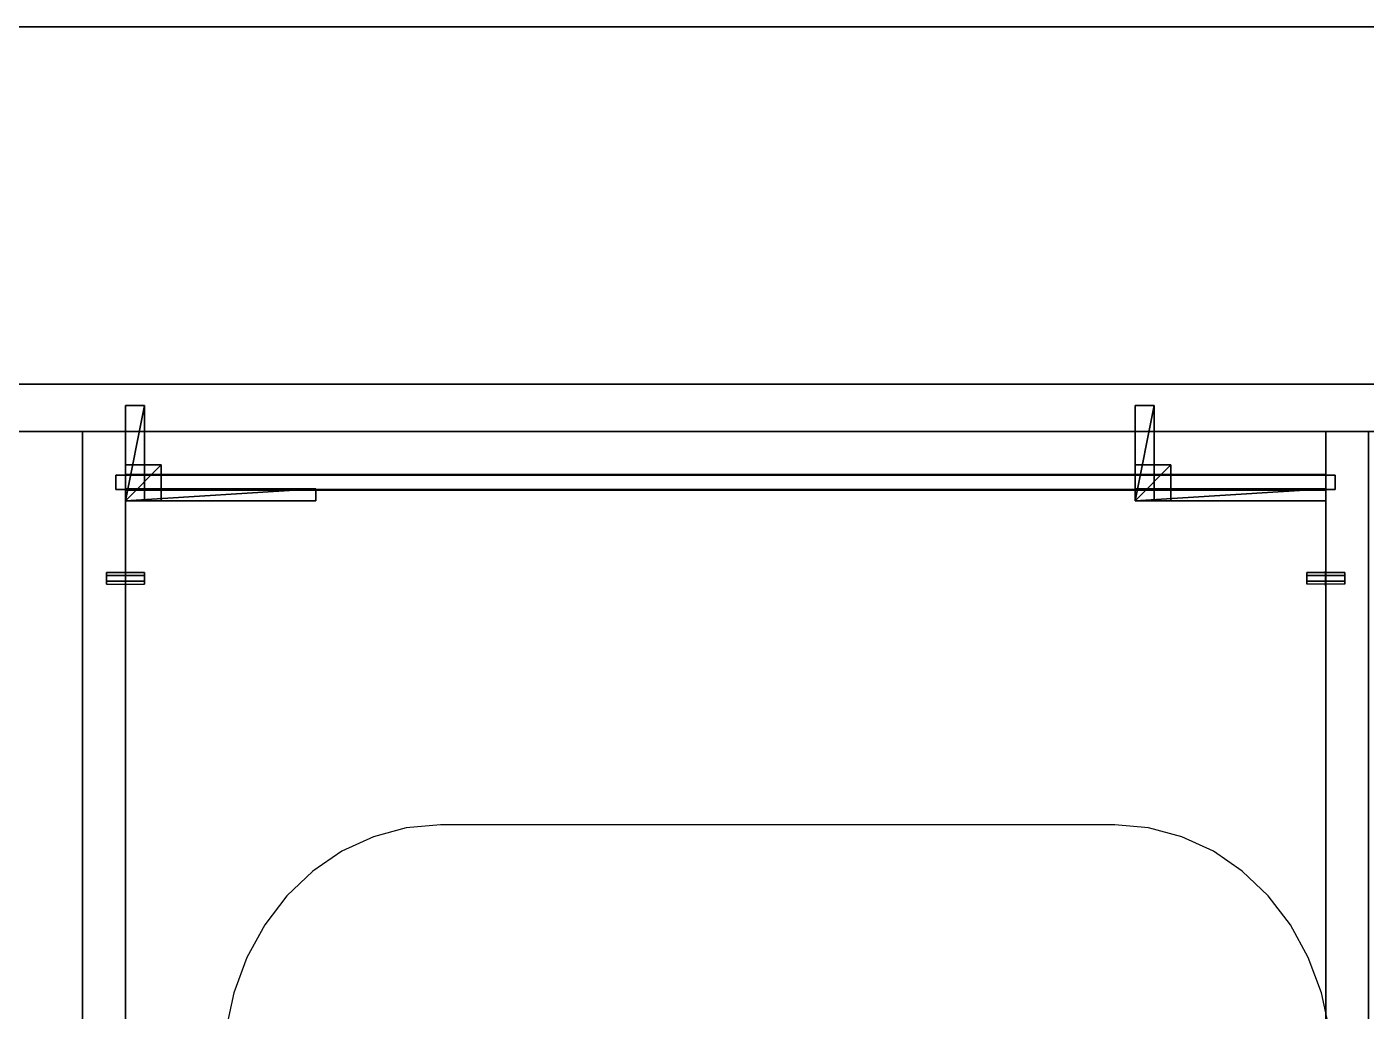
# Model space of a CAD drawing. Extents: x 0 to 4068, y -4475 to 0.
# Drawn here: x 1034 to 1596, y -413 to 0 of the extents above; entities that cross this region are included whole.
import ezdxf

# ---------------------------------------------------------------- set-up
doc = ezdxf.new("R2010")
doc.units = 0
for name, color, linetype in [('LAYER0', 7, 'CONTINUOUS'), ('LAYER786', 7, 'CONTINUOUS'), ('LAYER787', 2, 'CONTINUOUS'), ('LAYER788', 7, 'CONTINUOUS'), ('LAYER789', 253, 'CONTINUOUS'), ('LAYER790', 253, 'CONTINUOUS'), ('LAYER791', 253, 'CONTINUOUS'), ('LAYER792', 253, 'CONTINUOUS'), ('LAYER793', 253, 'CONTINUOUS'), ('LAYER794', 253, 'CONTINUOUS'), ('LAYER795', 7, 'CONTINUOUS'), ('LAYER796', 2, 'CONTINUOUS'), ('LAYER797', 7, 'CONTINUOUS'), ('LAYER798', 253, 'CONTINUOUS'), ('LAYER799', 253, 'CONTINUOUS'), ('LAYER800', 253, 'CONTINUOUS'), ('LAYER801', 253, 'CONTINUOUS'), ('LAYER802', 253, 'CONTINUOUS'), ('LAYER803', 253, 'CONTINUOUS'), ('LAYER804', 253, 'CONTINUOUS'), ('LAYER805', 7, 'CONTINUOUS'), ('LAYER807', 7, 'CONTINUOUS'), ('LAYER808', 7, 'CONTINUOUS'), ('LAYER814', 7, 'CONTINUOUS'), ('LAYER816', 254, 'CONTINUOUS'), ('LAYER818', 254, 'CONTINUOUS'), ('LAYER821', 19, 'CONTINUOUS'), ('LAYER822', 19, 'CONTINUOUS'), ('LAYER823', 19, 'CONTINUOUS')]:
    doc.layers.add(name, color=color, linetype=linetype)

msp = doc.modelspace()

# ---------------------------------------------------------------- linework, layer by layer
at = {"layer": 'LAYER0', "invisible_edges": 1}
for points in [[(4068, 0), (0, -4475), (0, 0), (4068, 0)], [(0, 0, 5), (4068, 0), (0, 0), (0, 0, 5)], [(4068, 0), (0, 0, 5), (4068, 0, 5), (4068, 0)], [(4068, -4475, 5), (0, 0, 5), (0, -4475, 5), (4068, -4475, 5)], [(0, 0, 5), (4068, -4475, 5), (4068, 0, 5), (0, 0, 5)], [(0, -4475), (4068, 0), (4068, -4475), (0, -4475)]]:
    msp.add_3dface(points, dxfattribs=at)
at = {"layer": 'LAYER786'}
for points, invisible_edges in [([(2303, 0, 5), (383, -150, 5), (233, 0, 5), (2303, 0, 5)], 1), ([(2303, 0, 2415), (2029, 0, 2196), (233, 0, 2415), (2303, 0, 2415)], 3), ([(891, 0, 2196), (233, 0, 2415), (2029, 0, 2196), (891, 0, 2196)], 3), ([(233, 0, 5), (891, 0, 1102), (2303, 0, 5), (233, 0, 5)], 3), ([(383, -150, 2415), (2303, 0, 2415), (233, 0, 2415), (383, -150, 2415)], 1), ([(383, -150, 5), (2303, 0, 5), (2153, -150, 5), (383, -150, 5)], 1), ([(2303, 0, 2415), (383, -150, 2415), (2153, -150, 2415), (2303, 0, 2415)], 1), ([(2029, 0, 1102), (2303, 0, 5), (891, 0, 1102), (2029, 0, 1102)], 3), ([(383, -150, 2415), (891, -150, 2196), (2153, -150, 2415), (383, -150, 2415)], 3), ([(891, -150, 1102), (383, -150, 5), (2029, -150, 1102), (891, -150, 1102)], 3), ([(2153, -150, 5), (2029, -150, 1102), (383, -150, 5), (2153, -150, 5)], 3), ([(2029, -150, 2196), (2153, -150, 2415), (891, -150, 2196), (2029, -150, 2196)], 3)]:
    msp.add_3dface(points, dxfattribs=dict(at, invisible_edges=invisible_edges))
at = {"layer": 'LAYER787'}
for points in [[(1579, -199, 832), (1579, -194, 832), (1499, -199, 832), (1579, -199, 832)], [(1499, -199, 832), (1579, -194, 832), (1499, -194, 832), (1499, -199, 832)], [(1499, -199, 832), (1499, -194, 832), (1499, -199, 809), (1499, -199, 832)], [(1499, -199, 809), (1499, -194, 832), (1499, -194, 809), (1499, -199, 809)], [(1579, -199, 809), (1499, -199, 809), (1579, -194, 809), (1579, -199, 809)], [(1579, -194, 809), (1499, -199, 809), (1499, -194, 809), (1579, -194, 809)], [(1579, -194, 809), (1499, -194, 809), (1579, -194, 832), (1579, -194, 809)], [(1579, -194, 832), (1499, -194, 809), (1499, -194, 832), (1579, -194, 832)], [(1579, -199, 809), (1579, -194, 809), (1579, -199, 832), (1579, -199, 809)], [(1579, -199, 832), (1579, -194, 809), (1579, -194, 832), (1579, -199, 832)], [(1579, -199, 832), (1499, -199, 832), (1579, -199, 809), (1579, -199, 832)], [(1579, -199, 809), (1499, -199, 832), (1499, -199, 809), (1579, -199, 809)]]:
    msp.add_3dface(points, dxfattribs=at)
at = {"layer": 'LAYER788', "invisible_edges": 1}
for points in [[(1499, -194, 832), (1579, -199, 832), (1579, -194, 832), (1499, -194, 832)], [(1579, -199, 832), (1499, -194, 832), (1499, -199, 832), (1579, -199, 832)], [(1499, -199, 809), (1579, -194, 809), (1579, -199, 809), (1499, -199, 809)], [(1579, -194, 809), (1499, -199, 809), (1499, -194, 809), (1579, -194, 809)], [(1499, -194, 832), (1499, -199, 809), (1499, -199, 832), (1499, -194, 832)], [(1499, -199, 809), (1499, -194, 832), (1499, -194, 809), (1499, -199, 809)], [(1579, -194, 809), (1499, -194, 832), (1579, -194, 832), (1579, -194, 809)], [(1499, -194, 832), (1579, -194, 809), (1499, -194, 809), (1499, -194, 832)], [(1579, -194, 809), (1579, -199, 832), (1579, -199, 809), (1579, -194, 809)], [(1579, -199, 832), (1579, -194, 809), (1579, -194, 832), (1579, -199, 832)], [(1499, -199, 809), (1579, -199, 832), (1499, -199, 832), (1499, -199, 809)], [(1579, -199, 832), (1499, -199, 809), (1579, -199, 809), (1579, -199, 832)]]:
    msp.add_3dface(points, dxfattribs=at)
at = {"layer": 'LAYER789'}
for points in [[(1514, -199, 832), (1514, -184, 832), (1499, -199, 832), (1514, -199, 832)], [(1499, -199, 832), (1514, -184, 832), (1499, -184, 832), (1499, -199, 832)], [(1499, -199, 832), (1499, -184, 832), (1499, -199, 817), (1499, -199, 832)], [(1499, -199, 817), (1499, -184, 832), (1499, -184, 817), (1499, -199, 817)], [(1514, -199, 817), (1499, -199, 817), (1514, -184, 817), (1514, -199, 817)], [(1514, -184, 817), (1499, -199, 817), (1499, -184, 817), (1514, -184, 817)], [(1514, -184, 817), (1499, -184, 817), (1514, -184, 832), (1514, -184, 817)], [(1514, -184, 832), (1499, -184, 817), (1499, -184, 832), (1514, -184, 832)], [(1514, -199, 817), (1514, -184, 817), (1514, -199, 832), (1514, -199, 817)], [(1514, -199, 832), (1514, -184, 817), (1514, -184, 832), (1514, -199, 832)], [(1514, -199, 832), (1499, -199, 832), (1514, -199, 817), (1514, -199, 832)], [(1514, -199, 817), (1499, -199, 832), (1499, -199, 817), (1514, -199, 817)]]:
    msp.add_3dface(points, dxfattribs=at)
at = {"layer": 'LAYER790'}
for points in [[(1514, -199, 832), (1514, -184, 832), (1499, -199, 832), (1514, -199, 832)], [(1499, -199, 832), (1514, -184, 832), (1499, -184, 832), (1499, -199, 832)], [(1499, -199, 832), (1499, -184, 832), (1499, -199, 817), (1499, -199, 832)], [(1499, -199, 817), (1499, -184, 832), (1499, -184, 817), (1499, -199, 817)], [(1514, -199, 817), (1499, -199, 817), (1514, -184, 817), (1514, -199, 817)], [(1514, -184, 817), (1499, -199, 817), (1499, -184, 817), (1514, -184, 817)], [(1514, -184, 817), (1499, -184, 817), (1514, -184, 832), (1514, -184, 817)], [(1514, -184, 832), (1499, -184, 817), (1499, -184, 832), (1514, -184, 832)], [(1514, -199, 817), (1514, -184, 817), (1514, -199, 832), (1514, -199, 817)], [(1514, -199, 832), (1514, -184, 817), (1514, -184, 832), (1514, -199, 832)], [(1514, -199, 832), (1499, -199, 832), (1514, -199, 817), (1514, -199, 832)], [(1514, -199, 817), (1499, -199, 832), (1499, -199, 817), (1514, -199, 817)]]:
    msp.add_3dface(points, dxfattribs=at)
at = {"layer": 'LAYER791'}
for points in [[(1514, -199, 832), (1514, -184, 832), (1499, -199, 832), (1514, -199, 832)], [(1499, -199, 832), (1514, -184, 832), (1499, -184, 832), (1499, -199, 832)], [(1499, -199, 832), (1499, -184, 832), (1499, -199, 817), (1499, -199, 832)], [(1499, -199, 817), (1499, -184, 832), (1499, -184, 817), (1499, -199, 817)], [(1514, -199, 817), (1499, -199, 817), (1514, -184, 817), (1514, -199, 817)], [(1514, -184, 817), (1499, -199, 817), (1499, -184, 817), (1514, -184, 817)], [(1514, -184, 817), (1499, -184, 817), (1514, -184, 832), (1514, -184, 817)], [(1514, -184, 832), (1499, -184, 817), (1499, -184, 832), (1514, -184, 832)], [(1514, -199, 817), (1514, -184, 817), (1514, -199, 832), (1514, -199, 817)], [(1514, -199, 832), (1514, -184, 817), (1514, -184, 832), (1514, -199, 832)], [(1514, -199, 832), (1499, -199, 832), (1514, -199, 817), (1514, -199, 832)], [(1514, -199, 817), (1499, -199, 832), (1499, -199, 817), (1514, -199, 817)]]:
    msp.add_3dface(points, dxfattribs=at)
at = {"layer": 'LAYER792'}
for points in [[(1514, -199, 832), (1514, -184, 832), (1499, -199, 832), (1514, -199, 832)], [(1499, -199, 832), (1514, -184, 832), (1499, -184, 832), (1499, -199, 832)], [(1499, -199, 832), (1499, -184, 832), (1499, -199, 817), (1499, -199, 832)], [(1499, -199, 817), (1499, -184, 832), (1499, -184, 817), (1499, -199, 817)], [(1514, -199, 817), (1499, -199, 817), (1514, -184, 817), (1514, -199, 817)], [(1514, -184, 817), (1499, -199, 817), (1499, -184, 817), (1514, -184, 817)], [(1514, -184, 817), (1499, -184, 817), (1514, -184, 832), (1514, -184, 817)], [(1514, -184, 832), (1499, -184, 817), (1499, -184, 832), (1514, -184, 832)], [(1514, -199, 817), (1514, -184, 817), (1514, -199, 832), (1514, -199, 817)], [(1514, -199, 832), (1514, -184, 817), (1514, -184, 832), (1514, -199, 832)], [(1514, -199, 832), (1499, -199, 832), (1514, -199, 817), (1514, -199, 832)], [(1514, -199, 817), (1499, -199, 832), (1499, -199, 817), (1514, -199, 817)]]:
    msp.add_3dface(points, dxfattribs=at)
at = {"layer": 'LAYER793'}
for points in [[(1507, -199, 832), (1507, -159, 832), (1499, -199, 832), (1507, -199, 832)], [(1499, -199, 832), (1507, -159, 832), (1499, -159, 832), (1499, -199, 832)], [(1499, -199, 832), (1499, -159, 832), (1499, -199, 824), (1499, -199, 832)], [(1499, -199, 824), (1499, -159, 832), (1499, -159, 824), (1499, -199, 824)], [(1507, -199, 824), (1499, -199, 824), (1507, -159, 824), (1507, -199, 824)], [(1507, -159, 824), (1499, -199, 824), (1499, -159, 824), (1507, -159, 824)], [(1507, -159, 824), (1499, -159, 824), (1507, -159, 832), (1507, -159, 824)], [(1507, -159, 832), (1499, -159, 824), (1499, -159, 832), (1507, -159, 832)], [(1507, -199, 824), (1507, -159, 824), (1507, -199, 832), (1507, -199, 824)], [(1507, -199, 832), (1507, -159, 824), (1507, -159, 832), (1507, -199, 832)], [(1507, -199, 832), (1499, -199, 832), (1507, -199, 824), (1507, -199, 832)], [(1507, -199, 824), (1499, -199, 832), (1499, -199, 824), (1507, -199, 824)]]:
    msp.add_3dface(points, dxfattribs=at)
at = {"layer": 'LAYER794'}
for points in [[(1579, -199, 832), (1579, -194, 832), (1499, -199, 832), (1579, -199, 832)], [(1499, -199, 832), (1579, -194, 832), (1499, -194, 832), (1499, -199, 832)], [(1499, -199, 832), (1499, -194, 832), (1499, -199, 816), (1499, -199, 832)], [(1499, -199, 816), (1499, -194, 832), (1499, -194, 816), (1499, -199, 816)], [(1579, -199, 816), (1499, -199, 816), (1579, -194, 816), (1579, -199, 816)], [(1579, -194, 816), (1499, -199, 816), (1499, -194, 816), (1579, -194, 816)], [(1579, -194, 816), (1499, -194, 816), (1579, -194, 832), (1579, -194, 816)], [(1579, -194, 832), (1499, -194, 816), (1499, -194, 832), (1579, -194, 832)], [(1579, -199, 816), (1579, -194, 816), (1579, -199, 832), (1579, -199, 816)], [(1579, -199, 832), (1579, -194, 816), (1579, -194, 832), (1579, -199, 832)], [(1579, -199, 832), (1499, -199, 832), (1579, -199, 816), (1579, -199, 832)], [(1579, -199, 816), (1499, -199, 832), (1499, -199, 816), (1579, -199, 816)]]:
    msp.add_3dface(points, dxfattribs=at)
at = {"layer": 'LAYER795', "invisible_edges": 1}
for points in [[(1579, -170, 154), (1075, -783, 154), (1075, -170, 154), (1579, -170, 154)], [(1075, -783, 154), (1579, -170, 154), (1579, -783, 154), (1075, -783, 154)], [(1075, -170, 172), (1075, -783, 154), (1075, -783, 172), (1075, -170, 172)], [(1075, -783, 154), (1075, -170, 172), (1075, -170, 154), (1075, -783, 154)], [(1075, -170, 172), (1579, -170, 154), (1075, -170, 154), (1075, -170, 172)], [(1579, -170, 154), (1075, -170, 172), (1579, -170, 172), (1579, -170, 154)], [(1579, -783, 172), (1075, -170, 172), (1075, -783, 172), (1579, -783, 172)], [(1075, -170, 172), (1579, -783, 172), (1579, -170, 172), (1075, -170, 172)], [(1579, -170, 154), (1579, -783, 172), (1579, -783, 154), (1579, -170, 154)], [(1579, -783, 172), (1579, -170, 154), (1579, -170, 172), (1579, -783, 172)]]:
    msp.add_3dface(points, dxfattribs=at)
at = {"layer": 'LAYER796'}
for points in [[(1155, -199, 832), (1155, -194, 832), (1075, -199, 832), (1155, -199, 832)], [(1075, -199, 832), (1155, -194, 832), (1075, -194, 832), (1075, -199, 832)], [(1075, -199, 832), (1075, -194, 832), (1075, -199, 809), (1075, -199, 832)], [(1075, -199, 809), (1075, -194, 832), (1075, -194, 809), (1075, -199, 809)], [(1155, -199, 809), (1075, -199, 809), (1155, -194, 809), (1155, -199, 809)], [(1155, -194, 809), (1075, -199, 809), (1075, -194, 809), (1155, -194, 809)], [(1155, -194, 809), (1075, -194, 809), (1155, -194, 832), (1155, -194, 809)], [(1155, -194, 832), (1075, -194, 809), (1075, -194, 832), (1155, -194, 832)], [(1155, -199, 809), (1155, -194, 809), (1155, -199, 832), (1155, -199, 809)], [(1155, -199, 832), (1155, -194, 809), (1155, -194, 832), (1155, -199, 832)], [(1155, -199, 832), (1075, -199, 832), (1155, -199, 809), (1155, -199, 832)], [(1155, -199, 809), (1075, -199, 832), (1075, -199, 809), (1155, -199, 809)]]:
    msp.add_3dface(points, dxfattribs=at)
at = {"layer": 'LAYER797', "invisible_edges": 1}
for points in [[(1075, -194, 832), (1155, -199, 832), (1155, -194, 832), (1075, -194, 832)], [(1155, -199, 832), (1075, -194, 832), (1075, -199, 832), (1155, -199, 832)], [(1075, -199, 809), (1155, -194, 809), (1155, -199, 809), (1075, -199, 809)], [(1155, -194, 809), (1075, -199, 809), (1075, -194, 809), (1155, -194, 809)], [(1075, -194, 832), (1075, -199, 809), (1075, -199, 832), (1075, -194, 832)], [(1075, -199, 809), (1075, -194, 832), (1075, -194, 809), (1075, -199, 809)], [(1155, -194, 809), (1075, -194, 832), (1155, -194, 832), (1155, -194, 809)], [(1075, -194, 832), (1155, -194, 809), (1075, -194, 809), (1075, -194, 832)], [(1155, -194, 809), (1155, -199, 832), (1155, -199, 809), (1155, -194, 809)], [(1155, -199, 832), (1155, -194, 809), (1155, -194, 832), (1155, -199, 832)], [(1075, -199, 809), (1155, -199, 832), (1075, -199, 832), (1075, -199, 809)], [(1155, -199, 832), (1075, -199, 809), (1155, -199, 809), (1155, -199, 832)]]:
    msp.add_3dface(points, dxfattribs=at)
at = {"layer": 'LAYER798'}
for points in [[(1090, -199, 832), (1090, -184, 832), (1075, -199, 832), (1090, -199, 832)], [(1075, -199, 832), (1090, -184, 832), (1075, -184, 832), (1075, -199, 832)], [(1075, -199, 832), (1075, -184, 832), (1075, -199, 817), (1075, -199, 832)], [(1075, -199, 817), (1075, -184, 832), (1075, -184, 817), (1075, -199, 817)], [(1090, -199, 817), (1075, -199, 817), (1090, -184, 817), (1090, -199, 817)], [(1090, -184, 817), (1075, -199, 817), (1075, -184, 817), (1090, -184, 817)], [(1090, -184, 817), (1075, -184, 817), (1090, -184, 832), (1090, -184, 817)], [(1090, -184, 832), (1075, -184, 817), (1075, -184, 832), (1090, -184, 832)], [(1090, -199, 817), (1090, -184, 817), (1090, -199, 832), (1090, -199, 817)], [(1090, -199, 832), (1090, -184, 817), (1090, -184, 832), (1090, -199, 832)], [(1090, -199, 832), (1075, -199, 832), (1090, -199, 817), (1090, -199, 832)], [(1090, -199, 817), (1075, -199, 832), (1075, -199, 817), (1090, -199, 817)]]:
    msp.add_3dface(points, dxfattribs=at)
at = {"layer": 'LAYER799'}
for points in [[(1090, -199, 832), (1090, -184, 832), (1075, -199, 832), (1090, -199, 832)], [(1075, -199, 832), (1090, -184, 832), (1075, -184, 832), (1075, -199, 832)], [(1075, -199, 832), (1075, -184, 832), (1075, -199, 817), (1075, -199, 832)], [(1075, -199, 817), (1075, -184, 832), (1075, -184, 817), (1075, -199, 817)], [(1090, -199, 817), (1075, -199, 817), (1090, -184, 817), (1090, -199, 817)], [(1090, -184, 817), (1075, -199, 817), (1075, -184, 817), (1090, -184, 817)], [(1090, -184, 817), (1075, -184, 817), (1090, -184, 832), (1090, -184, 817)], [(1090, -184, 832), (1075, -184, 817), (1075, -184, 832), (1090, -184, 832)], [(1090, -199, 817), (1090, -184, 817), (1090, -199, 832), (1090, -199, 817)], [(1090, -199, 832), (1090, -184, 817), (1090, -184, 832), (1090, -199, 832)], [(1090, -199, 832), (1075, -199, 832), (1090, -199, 817), (1090, -199, 832)], [(1090, -199, 817), (1075, -199, 832), (1075, -199, 817), (1090, -199, 817)]]:
    msp.add_3dface(points, dxfattribs=at)
at = {"layer": 'LAYER800'}
for points in [[(1090, -199, 832), (1090, -184, 832), (1075, -199, 832), (1090, -199, 832)], [(1075, -199, 832), (1090, -184, 832), (1075, -184, 832), (1075, -199, 832)], [(1075, -199, 832), (1075, -184, 832), (1075, -199, 817), (1075, -199, 832)], [(1075, -199, 817), (1075, -184, 832), (1075, -184, 817), (1075, -199, 817)], [(1090, -199, 817), (1075, -199, 817), (1090, -184, 817), (1090, -199, 817)], [(1090, -184, 817), (1075, -199, 817), (1075, -184, 817), (1090, -184, 817)], [(1090, -184, 817), (1075, -184, 817), (1090, -184, 832), (1090, -184, 817)], [(1090, -184, 832), (1075, -184, 817), (1075, -184, 832), (1090, -184, 832)], [(1090, -199, 817), (1090, -184, 817), (1090, -199, 832), (1090, -199, 817)], [(1090, -199, 832), (1090, -184, 817), (1090, -184, 832), (1090, -199, 832)], [(1090, -199, 832), (1075, -199, 832), (1090, -199, 817), (1090, -199, 832)], [(1090, -199, 817), (1075, -199, 832), (1075, -199, 817), (1090, -199, 817)]]:
    msp.add_3dface(points, dxfattribs=at)
at = {"layer": 'LAYER801'}
for points in [[(1090, -199, 832), (1090, -184, 832), (1075, -199, 832), (1090, -199, 832)], [(1075, -199, 832), (1090, -184, 832), (1075, -184, 832), (1075, -199, 832)], [(1075, -199, 832), (1075, -184, 832), (1075, -199, 817), (1075, -199, 832)], [(1075, -199, 817), (1075, -184, 832), (1075, -184, 817), (1075, -199, 817)], [(1090, -199, 817), (1075, -199, 817), (1090, -184, 817), (1090, -199, 817)], [(1090, -184, 817), (1075, -199, 817), (1075, -184, 817), (1090, -184, 817)], [(1090, -184, 817), (1075, -184, 817), (1090, -184, 832), (1090, -184, 817)], [(1090, -184, 832), (1075, -184, 817), (1075, -184, 832), (1090, -184, 832)], [(1090, -199, 817), (1090, -184, 817), (1090, -199, 832), (1090, -199, 817)], [(1090, -199, 832), (1090, -184, 817), (1090, -184, 832), (1090, -199, 832)], [(1090, -199, 832), (1075, -199, 832), (1090, -199, 817), (1090, -199, 832)], [(1090, -199, 817), (1075, -199, 832), (1075, -199, 817), (1090, -199, 817)]]:
    msp.add_3dface(points, dxfattribs=at)
at = {"layer": 'LAYER802'}
for points in [[(1083, -199, 832), (1083, -159, 832), (1075, -199, 832), (1083, -199, 832)], [(1075, -199, 832), (1083, -159, 832), (1075, -159, 832), (1075, -199, 832)], [(1075, -199, 832), (1075, -159, 832), (1075, -199, 824), (1075, -199, 832)], [(1075, -199, 824), (1075, -159, 832), (1075, -159, 824), (1075, -199, 824)], [(1083, -199, 824), (1075, -199, 824), (1083, -159, 824), (1083, -199, 824)], [(1083, -159, 824), (1075, -199, 824), (1075, -159, 824), (1083, -159, 824)], [(1083, -159, 824), (1075, -159, 824), (1083, -159, 832), (1083, -159, 824)], [(1083, -159, 832), (1075, -159, 824), (1075, -159, 832), (1083, -159, 832)], [(1083, -199, 824), (1083, -159, 824), (1083, -199, 832), (1083, -199, 824)], [(1083, -199, 832), (1083, -159, 824), (1083, -159, 832), (1083, -199, 832)], [(1083, -199, 832), (1075, -199, 832), (1083, -199, 824), (1083, -199, 832)], [(1083, -199, 824), (1075, -199, 832), (1075, -199, 824), (1083, -199, 824)]]:
    msp.add_3dface(points, dxfattribs=at)
at = {"layer": 'LAYER803'}
for points in [[(1155, -199, 832), (1155, -194, 832), (1075, -199, 832), (1155, -199, 832)], [(1075, -199, 832), (1155, -194, 832), (1075, -194, 832), (1075, -199, 832)], [(1075, -199, 832), (1075, -194, 832), (1075, -199, 816), (1075, -199, 832)], [(1075, -199, 816), (1075, -194, 832), (1075, -194, 816), (1075, -199, 816)], [(1155, -199, 816), (1075, -199, 816), (1155, -194, 816), (1155, -199, 816)], [(1155, -194, 816), (1075, -199, 816), (1075, -194, 816), (1155, -194, 816)], [(1155, -194, 816), (1075, -194, 816), (1155, -194, 832), (1155, -194, 816)], [(1155, -194, 832), (1075, -194, 816), (1075, -194, 832), (1155, -194, 832)], [(1155, -199, 816), (1155, -194, 816), (1155, -199, 832), (1155, -199, 816)], [(1155, -199, 832), (1155, -194, 816), (1155, -194, 832), (1155, -199, 832)], [(1155, -199, 832), (1075, -199, 832), (1155, -199, 816), (1155, -199, 832)], [(1155, -199, 816), (1075, -199, 832), (1075, -199, 816), (1155, -199, 816)]]:
    msp.add_3dface(points, dxfattribs=at)
at = {"layer": 'LAYER804', "invisible_edges": 1}
for points in [[(1057, -170, 153), (1075, -783, 153), (1057, -783, 153), (1057, -170, 153)], [(1075, -783, 153), (1057, -170, 153), (1075, -170, 153), (1075, -783, 153)], [(1075, -170, 873), (1057, -783, 873), (1075, -783, 873), (1075, -170, 873)], [(1057, -783, 873), (1075, -170, 873), (1057, -170, 873), (1057, -783, 873)], [(1057, -170, 153), (1075, -170, 873), (1075, -170, 153), (1057, -170, 153)], [(1075, -170, 873), (1057, -170, 153), (1057, -170, 873), (1075, -170, 873)], [(1057, -783, 873), (1057, -170, 153), (1057, -783, 153), (1057, -783, 873)], [(1057, -170, 153), (1057, -783, 873), (1057, -170, 873), (1057, -170, 153)], [(1075, -170, 873), (1075, -783, 153), (1075, -170, 153), (1075, -170, 873)], [(1075, -783, 153), (1075, -170, 873), (1075, -783, 873), (1075, -783, 153)]]:
    msp.add_3dface(points, dxfattribs=at)
at = {"layer": 'LAYER805', "invisible_edges": 1}
for points in [[(1579, -170, 153), (1579, -783, 873), (1579, -170, 873), (1579, -170, 153)], [(1579, -783, 873), (1579, -170, 153), (1579, -783, 153), (1579, -783, 873)], [(1579, -170, 153), (1597, -783, 153), (1579, -783, 153), (1579, -170, 153)], [(1597, -783, 153), (1579, -170, 153), (1597, -170, 153), (1597, -783, 153)], [(1597, -170, 873), (1579, -783, 873), (1597, -783, 873), (1597, -170, 873)], [(1579, -783, 873), (1597, -170, 873), (1579, -170, 873), (1579, -783, 873)], [(1597, -170, 873), (1579, -170, 153), (1579, -170, 873), (1597, -170, 873)], [(1579, -170, 153), (1597, -170, 873), (1597, -170, 153), (1579, -170, 153)]]:
    msp.add_3dface(points, dxfattribs=at)
at = {"layer": 'LAYER807', "invisible_edges": 1}
for points in [[(1075, -170, 752.5), (1579, -170, 872.5), (1579, -170, 752.5), (1075, -170, 752.5)], [(1579, -170, 872.5), (1075, -170, 752.5), (1075, -170, 872.5), (1579, -170, 872.5)], [(1075, -188, 872.5), (1579, -170, 872.5), (1075, -170, 872.5), (1075, -188, 872.5)], [(1579, -170, 872.5), (1075, -188, 872.5), (1579, -188, 872.5), (1579, -170, 872.5)], [(1075, -170, 752.5), (1075, -188, 872.5), (1075, -170, 872.5), (1075, -170, 752.5)], [(1075, -188, 872.5), (1075, -170, 752.5), (1075, -188, 752.5), (1075, -188, 872.5)], [(1579, -188, 752.5), (1075, -170, 752.5), (1579, -170, 752.5), (1579, -188, 752.5)], [(1075, -170, 752.5), (1579, -188, 752.5), (1075, -188, 752.5), (1075, -170, 752.5)], [(1579, -188, 752.5), (1579, -170, 872.5), (1579, -188, 872.5), (1579, -188, 752.5)], [(1579, -170, 872.5), (1579, -188, 752.5), (1579, -170, 752.5), (1579, -170, 872.5)], [(1075, -188, 872.5), (1579, -188, 752.5), (1579, -188, 872.5), (1075, -188, 872.5)], [(1579, -188, 752.5), (1075, -188, 872.5), (1075, -188, 752.5), (1579, -188, 752.5)]]:
    msp.add_3dface(points, dxfattribs=at)
at = {"layer": 'LAYER808', "invisible_edges": 1}
for points in [[(1071, -188.3, 168), (1583, -188.3, 872.5), (1583, -188.3, 168), (1071, -188.3, 168)], [(1583, -188.3, 872.5), (1071, -188.3, 168), (1071, -188.3, 872.5), (1583, -188.3, 872.5)], [(1071, -194.3, 872.5), (1583, -188.3, 872.5), (1071, -188.3, 872.5), (1071, -194.3, 872.5)], [(1583, -188.3, 872.5), (1071, -194.3, 872.5), (1583, -194.3, 872.5), (1583, -188.3, 872.5)], [(1071, -188.3, 168), (1071, -194.3, 872.5), (1071, -188.3, 872.5), (1071, -188.3, 168)], [(1071, -194.3, 872.5), (1071, -188.3, 168), (1071, -194.3, 168), (1071, -194.3, 872.5)], [(1583, -194.3, 168), (1071, -188.3, 168), (1583, -188.3, 168), (1583, -194.3, 168)], [(1071, -188.3, 168), (1583, -194.3, 168), (1071, -194.3, 168), (1071, -188.3, 168)], [(1583, -194.3, 168), (1583, -188.3, 872.5), (1583, -194.3, 872.5), (1583, -194.3, 168)], [(1583, -188.3, 872.5), (1583, -194.3, 168), (1583, -188.3, 168), (1583, -188.3, 872.5)], [(1071, -194.3, 872.5), (1583, -194.3, 168), (1583, -194.3, 872.5), (1071, -194.3, 872.5)], [(1583, -194.3, 168), (1071, -194.3, 872.5), (1071, -194.3, 168), (1583, -194.3, 168)]]:
    msp.add_3dface(points, dxfattribs=at)
at = {"layer": 'LAYER814', "invisible_edges": 1}
for points in [[(1579, -194.6, 504), (1075, -763, 504), (1075, -194.6, 504), (1579, -194.6, 504)], [(1075, -763, 504), (1579, -194.6, 504), (1579, -763, 504), (1075, -763, 504)], [(1075, -194.6, 522), (1075, -763, 504), (1075, -763, 522), (1075, -194.6, 522)], [(1075, -763, 504), (1075, -194.6, 522), (1075, -194.6, 504), (1075, -763, 504)], [(1075, -194.6, 522), (1579, -194.6, 504), (1075, -194.6, 504), (1075, -194.6, 522)], [(1579, -194.6, 504), (1075, -194.6, 522), (1579, -194.6, 522), (1579, -194.6, 504)], [(1579, -763, 522), (1075, -194.6, 522), (1075, -763, 522), (1579, -763, 522)], [(1075, -194.6, 522), (1579, -763, 522), (1579, -194.6, 522), (1075, -194.6, 522)], [(1579, -194.6, 504), (1579, -763, 522), (1579, -763, 504), (1579, -194.6, 504)], [(1579, -763, 522), (1579, -194.6, 504), (1579, -194.6, 522), (1579, -763, 522)]]:
    msp.add_3dface(points, dxfattribs=at)
at = {"layer": 'LAYER816'}
for points in [[(1067, -234.1, 501.5), (1067, -229.1, 501.5), (1067, -230.35, 503.665), (1067, -232.85, 503.665)], [(1067, -234.1, 501.5), (1067, -232.85, 499.335), (1067, -230.35, 499.335), (1067, -229.1, 501.5)], [(1074.95, -228.6, 501.5), (1074.95, -234.6, 501.5), (1074.95, -233.1, 504.098), (1074.95, -230.1, 504.098)], [(1074.95, -228.6, 501.5), (1074.95, -234.6, 501.5), (1074.95, -233.1, 498.902), (1074.95, -230.1, 498.902)], [(1075.05, -228.6, 501.5), (1075.05, -234.6, 501.5), (1075.05, -233.1, 504.098), (1075.05, -230.1, 504.098)], [(1075.05, -228.6, 501.5), (1075.05, -234.6, 501.5), (1075.05, -233.1, 498.902), (1075.05, -230.1, 498.902)], [(1083, -234.1, 501.5), (1083, -229.1, 501.5), (1083, -230.35, 503.665), (1083, -232.85, 503.665)], [(1083, -234.1, 501.5), (1083, -232.85, 499.335), (1083, -230.35, 499.335), (1083, -229.1, 501.5)]]:
    msp.add_3dface(points, dxfattribs=at)
at = {"layer": 'LAYER818'}
for points in [[(1571, -234.1, 501.5), (1571, -229.1, 501.5), (1571, -230.35, 503.665), (1571, -232.85, 503.665)], [(1571, -234.1, 501.5), (1571, -232.85, 499.335), (1571, -230.35, 499.335), (1571, -229.1, 501.5)], [(1578.95, -228.6, 501.5), (1578.95, -234.6, 501.5), (1578.95, -233.1, 504.098), (1578.95, -230.1, 504.098)], [(1578.95, -228.6, 501.5), (1578.95, -234.6, 501.5), (1578.95, -233.1, 498.902), (1578.95, -230.1, 498.902)], [(1579.05, -228.6, 501.5), (1579.05, -234.6, 501.5), (1579.05, -233.1, 504.098), (1579.05, -230.1, 504.098)], [(1579.05, -228.6, 501.5), (1579.05, -234.6, 501.5), (1579.05, -233.1, 498.902), (1579.05, -230.1, 498.902)], [(1587, -234.1, 501.5), (1587, -229.1, 501.5), (1587, -230.35, 503.665), (1587, -232.85, 503.665)], [(1587, -234.1, 501.5), (1587, -232.85, 499.335), (1587, -230.35, 499.335), (1587, -229.1, 501.5)]]:
    msp.add_3dface(points, dxfattribs=at)
at = {"layer": 'LAYER821'}
for points, invisible_edges in [([(1192.88, -336.41, 873), (383, -150, 873), (2153, -150, 873), (1192.88, -336.41, 873)], 5), ([(1179.16, -340.1, 873), (383, -150, 873), (1192.88, -336.41, 873), (1179.16, -340.1, 873)], 3), ([(1165.91, -346.17, 873), (383, -150, 873), (1179.16, -340.1, 873), (1165.91, -346.17, 873)], 3), ([(383, -150, 873), (1165.91, -346.17, 873), (383, -793, 873), (383, -150, 873)], 3), ([(383, -150, 927), (2153, -150, 873), (383, -150, 873), (383, -150, 927)], 1), ([(2153, -150, 873), (383, -150, 927), (2153, -150, 927), (2153, -150, 873)], 1), ([(383, -150, 927), (403, -170, 927), (2153, -150, 927), (383, -150, 927)], 3), ([(2153, -150, 927), (403, -170, 927), (2133, -170, 927), (2153, -150, 927)], 5), ([(1192.88, -336.41, 873), (2153, -150, 873), (1207.31, -335.09, 873), (1192.88, -336.41, 873)], 3), ([(1207.31, -335.09, 873), (2153, -150, 873), (1490.46, -335.09, 873), (1207.31, -335.09, 873)], 3), ([(1490.46, -335.09, 873), (2153, -150, 873), (1504.65, -336.41, 873), (1490.46, -335.09, 873)], 3), ([(1504.65, -336.41, 873), (2153, -150, 873), (1518.61, -340.1, 873), (1504.65, -336.41, 873)], 3), ([(1518.61, -340.1, 873), (2153, -150, 873), (1531.85, -346.17, 873), (1518.61, -340.1, 873)], 3), ([(1531.85, -346.17, 873), (2153, -150, 873), (1543.92, -354.62, 873), (1531.85, -346.17, 873)], 3), ([(1543.92, -354.62, 873), (2153, -150, 873), (1554.8, -364.92, 873), (1543.92, -354.62, 873)], 3), ([(1554.8, -364.92, 873), (2153, -150, 873), (1564.26, -377.06, 873), (1554.8, -364.92, 873)], 3), ([(1564.26, -377.06, 873), (2153, -150, 873), (1571.59, -390.78, 873), (1564.26, -377.06, 873)], 3), ([(1571.59, -390.78, 873), (2153, -150, 873), (1577.27, -405.57, 873), (1571.59, -390.78, 873)], 3), ([(1577.27, -405.57, 873), (2153, -150, 873), (1580.58, -421.14, 873), (1577.27, -405.57, 873)], 3), ([(1580.58, -421.14, 873), (2153, -150, 873), (1581.76, -436.98, 873), (1580.58, -421.14, 873)], 3), ([(1581.76, -581.37, 873), (2153, -150, 873), (1627.02, -1329, 873), (1581.76, -581.37, 873)], 7), ([(1581.76, -436.98, 873), (2153, -150, 873), (1581.76, -581.37, 873), (1581.76, -436.98, 873)], 3), ([(383, -793, 873), (1165.91, -346.17, 873), (1153.61, -354.62, 873), (383, -793, 873)], 5), ([(383, -793, 873), (1153.61, -354.62, 873), (1142.73, -364.92, 873), (383, -793, 873)], 5), ([(383, -793, 873), (1142.73, -364.92, 873), (1133.5, -377.06, 873), (383, -793, 873)], 5), ([(383, -793, 873), (1133.5, -377.06, 873), (1125.94, -390.78, 873), (383, -793, 873)], 5), ([(383, -793, 873), (1125.94, -390.78, 873), (1120.49, -405.57, 873), (383, -793, 873)], 5), ([(383, -793, 873), (1120.49, -405.57, 873), (1117.18, -421.14, 873), (383, -793, 873)], 5)]:
    msp.add_3dface(points, dxfattribs=dict(at, invisible_edges=invisible_edges))
at = {"layer": 'LAYER822', "invisible_edges": 1}
for points in [[(2133, -170, 927), (403, -753, 927), (403, -170, 927), (2133, -170, 927)], [(403, -753, 927), (2133, -170, 927), (2133, -753, 927), (403, -753, 927)], [(403, -170, 947), (2133, -170, 927), (403, -170, 927), (403, -170, 947)], [(2133, -170, 927), (403, -170, 947), (2133, -170, 947), (2133, -170, 927)], [(2133, -753, 947), (403, -170, 947), (403, -753, 947), (2133, -753, 947)], [(403, -170, 947), (2133, -753, 947), (2133, -170, 947), (403, -170, 947)]]:
    msp.add_3dface(points, dxfattribs=at)
at = {"layer": 'LAYER823'}
for points, invisible_edges in [([(403, -170, 927), (383, -150, 927), (2153, -150, 927), (403, -170, 927)], 5), ([(383, -150, 1007), (2153, -150, 927), (383, -150, 927), (383, -150, 1007)], 1), ([(2153, -150, 927), (383, -150, 1007), (2153, -150, 1007), (2153, -150, 927)], 1), ([(383, -150, 1007), (403, -170, 1007), (2153, -150, 1007), (383, -150, 1007)], 3), ([(403, -170, 927), (2153, -150, 927), (2133, -170, 927), (403, -170, 927)], 3), ([(2153, -150, 1007), (403, -170, 1007), (2133, -170, 1007), (2153, -150, 1007)], 5), ([(2133, -170, 1007), (403, -170, 927), (2133, -170, 927), (2133, -170, 1007)], 1), ([(403, -170, 927), (2133, -170, 1007), (403, -170, 1007), (403, -170, 927)], 1)]:
    msp.add_3dface(points, dxfattribs=dict(at, invisible_edges=invisible_edges))

# ---------------------------------------------------------------- meshes
at = {"layer": 'LAYER816'}
mesh = msp.add_polymesh((2, 6), dxfattribs=dict(at, n_close=True))
for k, corner in enumerate([(1083, -234.1, 501.5), (1083, -232.85, 503.665), (1083, -230.35, 503.665), (1083, -229.1, 501.5), (1083, -230.35, 499.335), (1083, -232.85, 499.335), (1067, -234.1, 501.5), (1067, -232.85, 503.665), (1067, -230.35, 503.665), (1067, -229.1, 501.5), (1067, -230.35, 499.335), (1067, -232.85, 499.335)]):
    mesh.set_mesh_vertex(divmod(k, 6), corner)
mesh = msp.add_polymesh((2, 6), dxfattribs=dict(at, n_close=True))
for k, corner in enumerate([(1075.05, -234.6, 501.5), (1075.05, -233.1, 504.098), (1075.05, -230.1, 504.098), (1075.05, -228.6, 501.5), (1075.05, -230.1, 498.902), (1075.05, -233.1, 498.902), (1074.95, -234.6, 501.5), (1074.95, -233.1, 504.098), (1074.95, -230.1, 504.098), (1074.95, -228.6, 501.5), (1074.95, -230.1, 498.902), (1074.95, -233.1, 498.902)]):
    mesh.set_mesh_vertex(divmod(k, 6), corner)
at = {"layer": 'LAYER818'}
mesh = msp.add_polymesh((2, 6), dxfattribs=dict(at, n_close=True))
for k, corner in enumerate([(1571, -234.1, 501.5), (1571, -232.85, 503.665), (1571, -230.35, 503.665), (1571, -229.1, 501.5), (1571, -230.35, 499.335), (1571, -232.85, 499.335), (1587, -234.1, 501.5), (1587, -232.85, 503.665), (1587, -230.35, 503.665), (1587, -229.1, 501.5), (1587, -230.35, 499.335), (1587, -232.85, 499.335)]):
    mesh.set_mesh_vertex(divmod(k, 6), corner)
mesh = msp.add_polymesh((2, 6), dxfattribs=dict(at, n_close=True))
for k, corner in enumerate([(1578.95, -234.6, 501.5), (1578.95, -233.1, 504.098), (1578.95, -230.1, 504.098), (1578.95, -228.6, 501.5), (1578.95, -230.1, 498.902), (1578.95, -233.1, 498.902), (1579.05, -234.6, 501.5), (1579.05, -233.1, 504.098), (1579.05, -230.1, 504.098), (1579.05, -228.6, 501.5), (1579.05, -230.1, 498.902), (1579.05, -233.1, 498.902)]):
    mesh.set_mesh_vertex(divmod(k, 6), corner)

doc.saveas('drawing.dxf')
